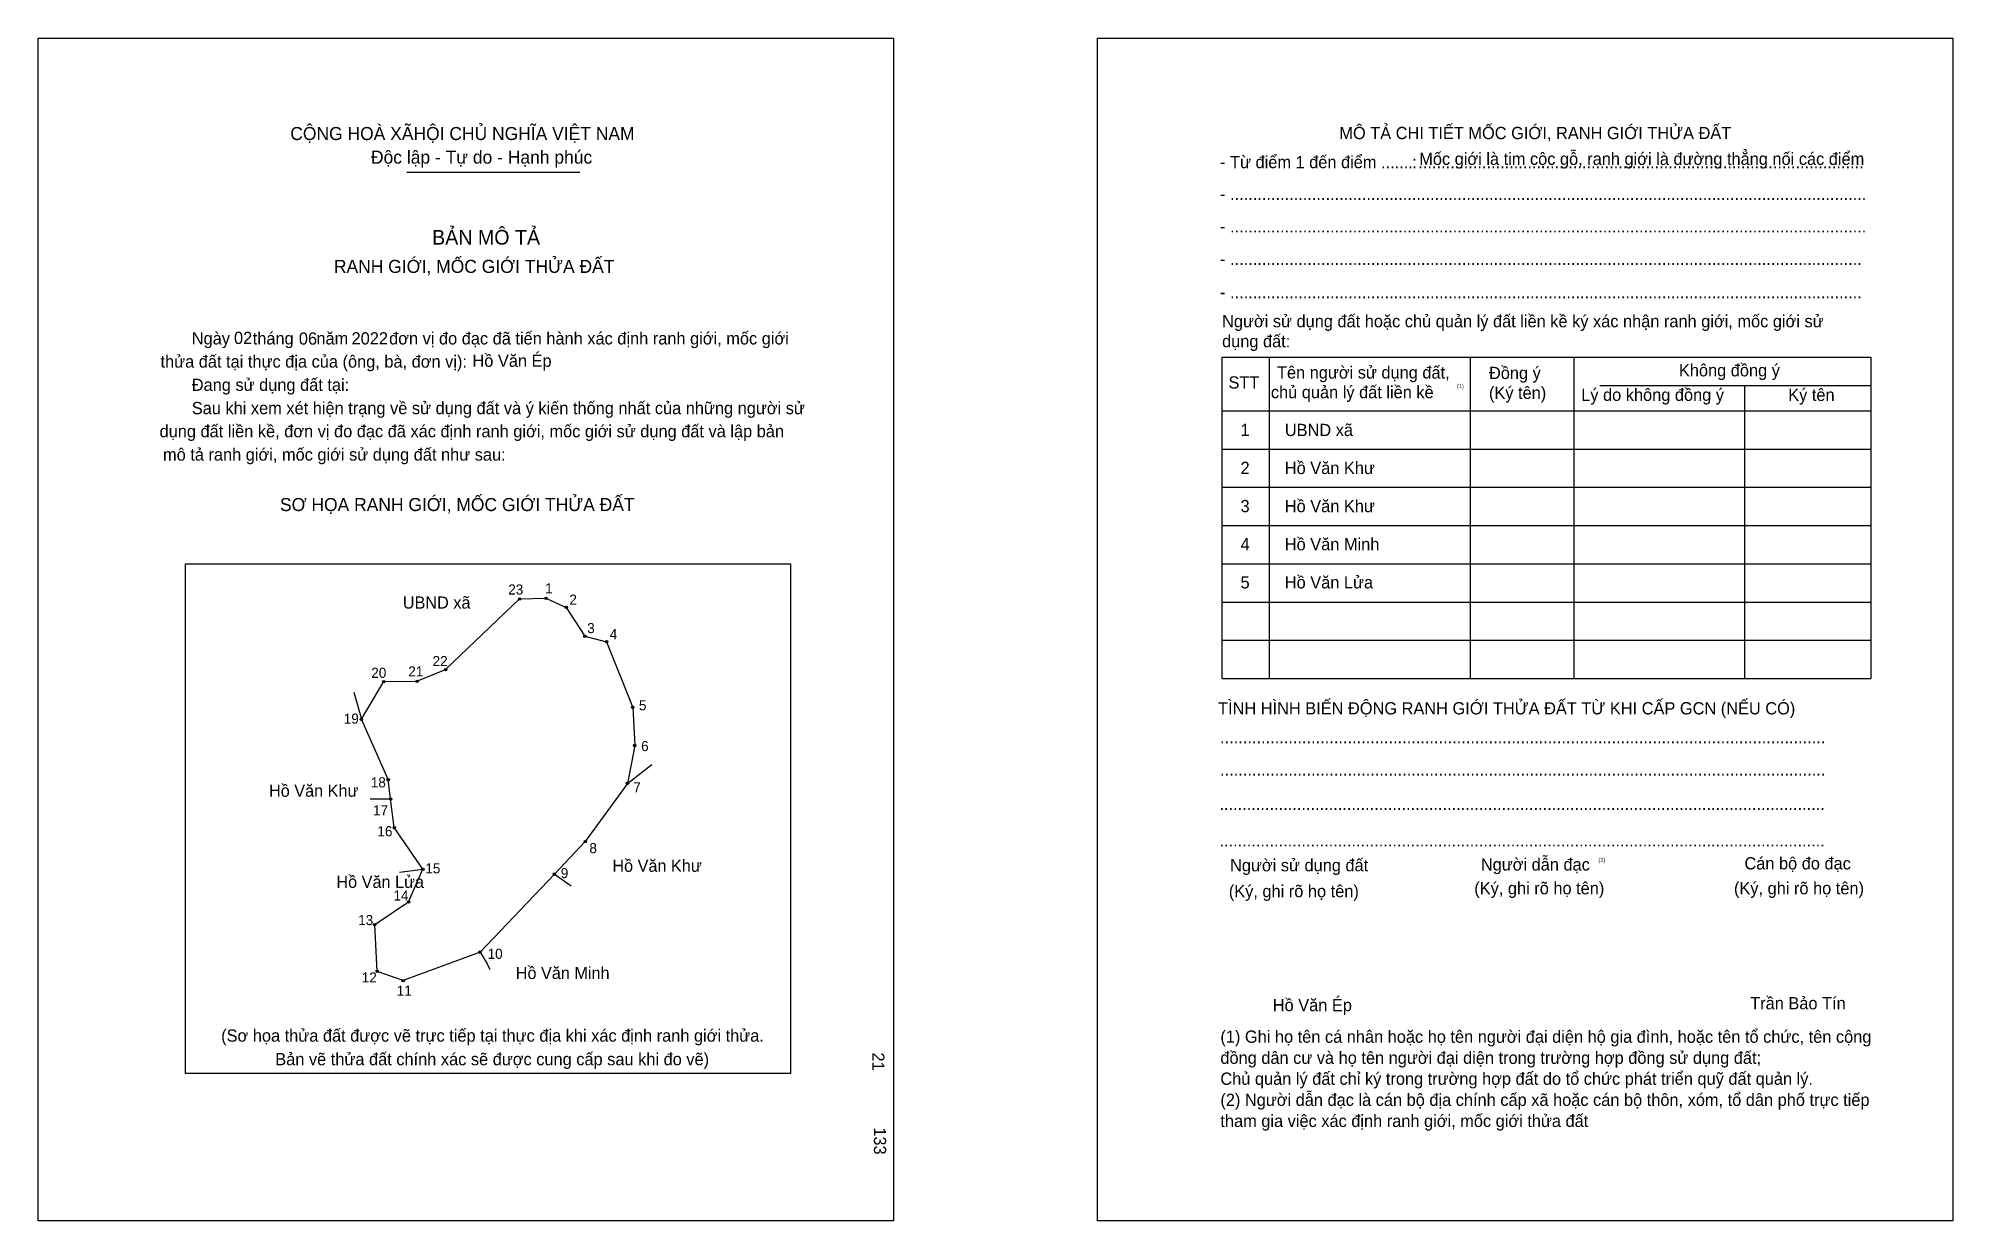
# Model space of a CAD drawing. Extents: x 547080 to 548305, y 1825382 to 1826138.
import ezdxf

# ---------------------------------------------------------------- set-up
doc = ezdxf.new("R2010")
doc.units = 0
for name, color, linetype in [('bmtKhungInTrang1', 7, 'Continuous'), ('bmtKhungInTrang2', 7, 'Continuous'), ('bmtNoiDung', 7, 'Continuous'), ('bmtTemplate', 7, 'Continuous'), ('CanhThua', 7, 'Continuous'), ('MocDinhThua', 7, 'Continuous'), ('RauThua', 7, 'Continuous'), ('SoHieuDinhThua', 7, 'Continuous'), ('TenChuLanCan', 7, 'Continuous')]:
    doc.layers.add(name, color=color, linetype=linetype)

msp = doc.modelspace()

# ---------------------------------------------------------------- linework, layer by layer
at = {"layer": 'bmtKhungInTrang1'}
msp.add_lwpolyline([(547080.3, 1826138.1), (547627.3, 1826138.1), (547627.3, 1825381.5), (547080.3, 1825381.5)], close=True, dxfattribs=at)
at = {"layer": 'bmtKhungInTrang2'}
msp.add_lwpolyline([(547757.8, 1826138.1), (548304.8, 1826138.1), (548304.8, 1825381.5), (547757.8, 1825381.5)], close=True, dxfattribs=at)
at = {"layer": 'bmtTemplate'}
for p, q in [((547316, 1826052.4), (547426.7, 1826052.4)), ((547867.5, 1825934.1), (547867.5, 1825728.4)), ((547996.2, 1825934.1), (547996.2, 1825728.4)), ((548062.4, 1825934.3), (548062.4, 1825728.4)), ((548252.4, 1825934.1), (548252.4, 1825728.4)), ((548079.2, 1825915.9), (548252.4, 1825915.9)), ((547837.5, 1825899.8), (548252.4, 1825899.8)), ((547837.5, 1825875.3), (548252.4, 1825875.3)), ((547837.5, 1825850.8), (548252.4, 1825850.8)), ((547837.5, 1825826.3), (548252.4, 1825826.3)), ((547837.5, 1825801.8), (548252.4, 1825801.8)), ((547837.5, 1825777.3), (548252.4, 1825777.3)), ((547837.5, 1825752.9), (548252.4, 1825752.9)), ((547837.5, 1825728.4), (548252.4, 1825728.4))]:
    msp.add_line(p, q, dxfattribs=at)
for points in [[(547837.3, 1825934.1), (548252.4, 1825934.1)], [(547837.3, 1825934.1), (547837.3, 1825728.4)], [(548171.7, 1825915.7), (548171.7, 1825728.4)]]:
    msp.add_lwpolyline(points, dxfattribs=at)
msp.add_lwpolyline([(547174.4, 1825475.8), (547174.4, 1825801.8), (547561.5, 1825801.8), (547561.5, 1825475.8)], close=True, dxfattribs=at)
at = {"layer": 'CanhThua'}
for p, q in [((547340.8, 1825734.2), (547388.2, 1825779.4)), ((547388.2, 1825779.4), (547405, 1825779.8)), ((547405, 1825779.8), (547418, 1825774)), ((547418, 1825774), (547429.9, 1825755.5)), ((547429.9, 1825755.5), (547443.8, 1825752)), ((547443.8, 1825752), (547460.5, 1825710)), ((547322.5, 1825726.7), (547340.8, 1825734.2)), ((547287, 1825702.4), (547301.3, 1825726.5)), ((547301.3, 1825726.5), (547322.5, 1825726.7)), ((547460.5, 1825710), (547461.8, 1825685.6)), ((547304.1, 1825663.8), (547287, 1825702.4)), ((547461.8, 1825685.6), (547457.2, 1825661.4)), ((547305.7, 1825651.4), (547304.1, 1825663.8)), ((547457.2, 1825661.4), (547430.2, 1825624.1)), ((547308, 1825633.1), (547305.7, 1825651.4)), ((547326.3, 1825606.4), (547308, 1825633.1)), ((547430.2, 1825624.1), (547410.4, 1825603.3)), ((547317.2, 1825585.5), (547326.3, 1825606.4)), ((547410.4, 1825603.3), (547362.9, 1825553.4)), ((547295.5, 1825571), (547317.2, 1825585.5)), ((547297.1, 1825541.1), (547295.5, 1825571)), ((547362.9, 1825553.4), (547313.7, 1825535.2)), ((547313.7, 1825535.2), (547297.1, 1825541.1))]:
    msp.add_line(p, q, dxfattribs=at)
at = {"layer": 'MocDinhThua'}
for centre in [(547388.2, 1825779.4), (547405, 1825779.8), (547418, 1825774), (547429.9, 1825755.5), (547443.8, 1825752), (547340.8, 1825734.2), (547301.3, 1825726.5), (547322.5, 1825726.7), (547460.5, 1825710), (547287, 1825702.4), (547461.8, 1825685.6), (547304.1, 1825663.8), (547457.2, 1825661.4), (547305.7, 1825651.4), (547308, 1825633.1), (547430.2, 1825624.1), (547326.3, 1825606.4), (547410.4, 1825603.3), (547317.2, 1825585.5), (547295.5, 1825571), (547362.9, 1825553.4), (547297.1, 1825541.1), (547313.7, 1825535.2)]:
    msp.add_circle(centre, 0.776, dxfattribs=at)
at = {"layer": 'RauThua'}
for p, q in [((547282.2, 1825719.7), (547287, 1825702.4)), ((547457.2, 1825661.4), (547472.7, 1825673.5)), ((547292.6, 1825651.4), (547305.7, 1825651.4)), ((547311.4, 1825604.6), (547326.3, 1825606.4)), ((547410.4, 1825603.3), (547421.1, 1825595.8)), ((547362.9, 1825553.4), (547367.4, 1825546)), ((547367.4, 1825546), (547369.2, 1825542.2))]:
    msp.add_line(p, q, dxfattribs=at)

# ---------------------------------------------------------------- texts
at = {"layer": 'bmtNoiDung'}
for s, height, p in [('02', 7.83, (547205.5, 1825942.5)), ('06', 7.83, (547247, 1825942.1)), ('2022', 7.83, (547280.7, 1825942.2)), ('Hồ Văn Ép', 7.83, (547358, 1825927.9)), ('1', 7.83, (547849.3, 1825883.6)), ('UBND xã ', 7.83, (547877.6, 1825883.6)), ('2', 7.83, (547849.3, 1825859.3)), ('Hồ Văn Khư ', 7.827, (547877.6, 1825859.3)), ('3', 7.83, (547849.3, 1825834.9)), ('Hồ Văn Khư ', 7.827, (547877.6, 1825834.9)), ('4', 7.83, (547849.3, 1825810.5)), ('Hồ Văn Minh ', 7.827, (547877.6, 1825810.5)), ('5', 7.83, (547849.3, 1825786.1)), ('Hồ Văn Lửa ', 7.827, (547877.6, 1825786.1)), ('Hồ Văn Ép', 7.83, (547869.9, 1825515.6))]:
    msp.add_text(s, height=height, dxfattribs=at).set_placement(p)
for s, p in [('21', (547613.7, 1825489.2)), ('133', (547614.8, 1825441.3))]:
    msp.add_text(s, height=7.83, rotation=270, dxfattribs=at).set_placement(p)
at = {"layer": 'bmtTemplate'}
for s, height, p in [('CỘNG HOÀ XÃHỘI CHỦ NGHĨA VIỆT NAM', 8.349, (547241.5, 1826073)), ('MÔ TẢ CHI TIẾT MỐC GIỚI, RANH GIỚI THỬA ĐẤT', 7.824, (547912.5, 1826073.6)), ('Độc lập - Tự do - Hạnh phúc', 8.349, (547293.1, 1826057.9)), ('- Từ điểm 1 đến điểm .......', 7.824, (547836.2, 1826055)), (':', 7.82, (547959.1, 1826055)), ('Mốc giới là tim cộc gỗ, ranh giới là đường thẳng nối các điểm', 7.824, (547963.6, 1826057.1)), ('..................................................................................................', 7.824, (547963, 1826055)), ('- ............................................................................................................................................', 7.8239, (547836.2, 1826034.7)), ('BẢN MÔ TẢ', 9.39, (547332.2, 1826006.1)), ('- ............................................................................................................................................', 7.8239, (547836.2, 1826013.9)), ('RANH GIỚI, MỐC GIỚI THỬA ĐẤT', 8.349, (547269.4, 1825988)), ('- ...........................................................................................................................................', 7.8239, (547836.2, 1825993.1)), ('- ...........................................................................................................................................', 7.8239, (547836.2, 1825971.8)), ('Người sử dụng đất hoặc chủ quản lý đất liền kề ký xác nhận ranh giới, mốc giới sử', 7.824, (547837.5, 1825953.2)), ('Ngày     tháng     năm         đơn vị đo đạc đã tiến hành xác định ranh giới, mốc giới ', 7.827, (547178.5, 1825942.2)), ('dụng đất:', 7.82, (547837.5, 1825940.4)), ('thửa đất tại thực địa của (ông, bà, đơn vị):', 7.827, (547158.5, 1825927.4)), ('Tên người sử dụng đất,', 7.824, (547872.6, 1825920.4)), ('Đồng ý', 7.82, (548008.2, 1825920.1)), ('Không đồng ý', 7.824, (548129.7, 1825921.8)), ('Đang sử dụng đất tại:', 7.827, (547178.5, 1825912.5)), ('STT', 7.82, (547841.6, 1825914)), ('chủ quản lý đất liền kề', 7.824, (547868.7, 1825907.8)), ('(1)', 2.61, (547987.7, 1825914.3)), ('(Ký tên)', 7.82, (548008.2, 1825907.4)), ('Lý do không đồng ý', 7.824, (548067.2, 1825906.1)), ('Ký tên', 7.82, (548199.6, 1825906.1)), ('Sau khi xem xét hiện trạng về sử dụng đất và ý kiến thống nhất của những người sử ', 7.827, (547178.5, 1825897.6)), ('dụng đất liền kề, đơn vị đo đạc đã xác định ranh giới, mốc giới sử dụng đất và lập bản', 7.827, (547157.9, 1825882.8)), ('mô tả ranh giới, mốc giới sử dụng đất như sau:', 7.827, (547160.1, 1825867.9)), ('SƠ HỌA RANH GIỚI, MỐC GIỚI THỬA ĐẤT', 8.349, (547234.9, 1825835.6)), ('TÌNH HÌNH BIẾN ĐỘNG RANH GIỚI THỬA ĐẤT TỪ KHI CẤP GCN (NẾU CÓ)', 7.824, (547834.9, 1825705.5)), ('.....................................................................................................................................', 7.8356, (547836.2, 1825687.1)), ('.....................................................................................................................................', 7.8356, (547836.2, 1825666.3)), ('.....................................................................................................................................', 7.8356, (547835.8, 1825644.3)), ('.....................................................................................................................................', 7.8356, (547835.8, 1825621)), ('Người sử dụng đất', 7.824, (547842.6, 1825605.1)), ('Người dẫn đạc', 7.824, (548003, 1825605.6)), ('(2)', 2.61, (548078.2, 1825611)), ('Cán bộ đo đạc', 7.824, (548171.6, 1825606.3)), ('(Ký, ghi rõ họ tên)', 7.824, (547841.8, 1825588.5)), ('(Ký, ghi rõ họ tên)', 7.824, (547998.8, 1825590.4)), ('(Ký, ghi rõ họ tên)', 7.824, (548164.9, 1825590.4)), ('Trần Bảo Tín', 7.824, (548175.3, 1825516.8)), ('(Sơ họa thửa đất được vẽ trực tiếp tại thực địa khi xác định ranh giới thửa.', 7.827, (547197.3, 1825496.1)), ('(1) Ghi họ tên cá nhân hoặc họ tên người đại diện hộ gia đình, hoặc tên tổ chức, tên cộng', 7.824, (547836.4, 1825495.4)), ('Bản vẽ thửa đất chính xác sẽ được cung cấp sau khi đo vẽ)', 7.827, (547231.9, 1825481)), ('đồng dân cư và họ tên người đại diện trong trường hợp đồng sử dụng đất;', 7.824, (547836.4, 1825481.9)), ('Chủ quản lý đất chỉ ký trong trường hợp đất do tổ chức phát triển quỹ đất quản lý.', 7.824, (547836.4, 1825468.5)), ('(2) Người dẫn đạc là cán bộ địa chính cấp xã hoặc cán bộ thôn, xóm, tổ dân phố trực tiếp', 7.824, (547836.4, 1825455)), ('tham gia việc xác định ranh giới, mốc giới thửa đất', 7.824, (547836.4, 1825441.5))]:
    msp.add_text(s, height=height, dxfattribs=at).set_placement(p)
at = {"layer": 'SoHieuDinhThua'}
for s, p in [('23', (547380.9, 1825782.2)), ('1', (547404.5, 1825782.9)), ('2', (547420, 1825775.7)), ('3', (547431.4, 1825757.5)), ('4', (547445.8, 1825753.6)), ('22', (547332.5, 1825736.4)), ('20', (547293.3, 1825728.9)), ('21', (547317, 1825729.8)), ('19', (547275.7, 1825699.6)), ('5', (547464.5, 1825708.1)), ('6', (547465.9, 1825682)), ('18', (547293, 1825658.8)), ('7', (547460.9, 1825655.6)), ('17', (547294.4, 1825640.9)), ('16', (547297.2, 1825627.5)), ('8', (547432.8, 1825616.7)), ('15', (547327.9, 1825603.8)), ('9', (547414.5, 1825600.7)), ('14', (547307.5, 1825586.4)), ('13', (547284.9, 1825570.7)), ('10', (547367.7, 1825549.1)), ('12', (547287.2, 1825534)), ('11', (547309.6, 1825525.5))]:
    msp.add_text(s, height=6.47, dxfattribs=at).set_placement(p)
at = {"layer": 'TenChuLanCan'}
for s, height, p in [('UBND xã', 7.76, (547313.5, 1825773.2)), ('Hồ Văn Khư', 7.76, (547227.9, 1825652.8)), ('Hồ Văn Khư', 7.76, (547447.5, 1825604.8)), ('Hồ Văn Lửa', 7.76, (547271, 1825594.5)), ('Hồ Văn Minh', 7.765, (547385.7, 1825536.2))]:
    msp.add_text(s, height=height, dxfattribs=at).set_placement(p)

doc.saveas('drawing.dxf')
